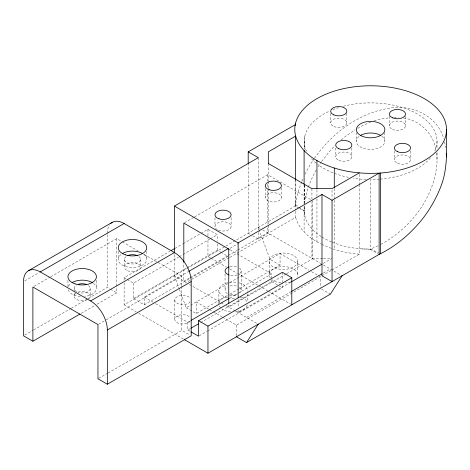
<?xml version="1.0" encoding="UTF-8"?>
<svg xmlns="http://www.w3.org/2000/svg" width="470" height="470" viewBox="0 0 470 470"><rect width="100%" height="100%" fill="white"/><g stroke="black" fill="none" stroke-linecap="round" stroke-linejoin="round"><path stroke-width="0.35" stroke-dasharray="2.35 1.76" d="M379.86 253.483L370.613 249.065L370.613 179.552L379.278 179.223M321.269 236.575A66.399 38.334 0 0 1 304.783 215.924L304.243 211.177L304.554 205.795M301.599 181.855L297.31 194.598L295.283 206.007L124.115 304.83L124.115 282.852M437.012 152.609C439.238 190.885 413.8 226.47 381.105 244.236M304.213 148.532L304.213 141.212L304.783 136.212A66.399 38.334 0 0 1 329.505 111.108M301.875 181.22L303.25 178.042M304.895 174.223L310.406 164.242L314.089 158.831M316.21 170.034C310.394 179.922 306.487 190.914 304.783 202.259L304.783 185.38M314.501 158.231C332.178 132.945 359.209 112.612 390.253 108.071C412.284 104.416 437.206 115.955 443.651 138.403M317.931 166.915L321.204 162.103M321.615 161.504L330.193 150.547L335.004 145.647M341.308 139.884L345.203 136.57L355.255 129.749M24.769 280.86L39.38 272.424M34.163 286.283L50.043 277.112M50.678 276.748L116.736 238.607L121.789 241.527M184.446 222.751L193.975 217.252M194.609 216.882L267.653 174.711L311.293 199.903M24.769 335.075L33.029 330.31M33.664 329.94L70.506 308.673M71.14 308.308L87.655 298.773M88.29 298.403L107.342 287.405L109.851 288.85M124.115 279.92L124.115 277.723L169.846 251.321M174.928 248.383L182.548 243.983M183.183 243.619L200.332 233.713M200.972 233.349L207.957 229.313L217.346 234.736L217.346 241.075M81.163 313.361L94.505 305.659M97.043 304.196L116.736 292.822L116.736 286.964M127.241 279.527L133.504 283.146L178.6 257.108M179.234 256.738L182.413 254.905M183.047 254.54L209.726 239.136M210.36 238.772L217.346 234.736M133.504 283.146L133.504 298.632L186.86 267.829M187.495 267.465L217.346 250.228L221.764 252.778M133.504 298.632L144.237 304.83L144.237 297.087L188.065 271.783M98.588 324.212L105.574 320.176M106.208 319.812L181.796 276.172L181.796 285.695M230.018 248.33L238.913 243.196M189.528 277.905L183.811 281.207L183.811 263.053M190.162 277.541L227.639 255.903M228.273 255.539L237.162 250.404M237.802 250.034L267.653 232.803L267.653 226.992M144.237 304.83L228.079 256.42L222.398 253.142M252.601 235.729L258.265 238.995L295.642 217.416L295.642 210.819M229.348 257.625L186.155 282.564L174.417 275.784L174.417 253.771M229.983 257.26L270.003 234.154M179.417 289.379L186.155 307.732L229.348 282.799M229.883 282.488L280.061 253.518L308.99 270.221M186.155 307.732L196.219 313.543L229.248 294.473M229.883 294.108L238.778 288.974M239.412 288.609L280.061 265.139L280.061 253.518M155.611 303.649L187.836 322.255L190.374 320.787M229.754 298.05L237.379 293.65M238.014 293.286L271.678 273.851L271.678 278.781M98.588 378.426L107.483 373.292M108.118 372.927L181.796 330.387L189.933 335.087M187.836 322.255L187.836 329.999L190.374 328.536M200.537 322.667L271.678 281.595L278.622 285.601M285.919 274.151L228.749 307.151L228.749 304.249M286.553 273.781L312.591 258.747L312.591 200.655M290.86 282.135L238.137 312.573L238.137 310.376M323.243 263.441L331.415 258.723M199.204 335.833L206.824 331.432M207.458 331.062L282.411 287.793L282.411 282.864M246.527 317.414L290.989 291.747M323.384 273.041L330.369 269.01M222.627 317.174L236.463 325.164L320.305 276.754L320.305 287.646M321.985 275.784L331.485 270.297M332.12 269.933L359.362 254.205L359.362 185.333M357.688 128.363L361.947 125.937L370.613 122.112M332.096 242.15A66.399 38.334 0 0 0 361.947 248.93L370.172 249.241L378.614 245.563M373.95 121.054L379.278 119.368L389.853 117.653M393.966 117.43L398.149 117.512M322.702 258.359L311.921 258.359L311.921 201.724M323.419 258.359L332.043 258.359M361.947 248.93L370.613 249.065M359.362 254.205L350.973 253.242L341.572 251.397L332.672 248.865M403.812 118.04C420.133 120.449 433.651 134.003 435.984 150.329M331.403 248.371L321.927 244.418M295.642 217.416C299.102 229.918 310.065 238.66 321.31 244.106M298.867 208.075L295.283 206.007L295.283 180.363M299.466 208.416L304.243 211.177M370.172 249.241L377.933 253.724M260.116 228.449L258.265 227.38L259.011 229.419M262.589 229.877L320.834 263.505M323.378 264.974L342.107 275.784M250.087 234.277L248.201 233.191L248.201 164.318M311.504 271.672L317.791 275.303M318.419 275.667L320.305 276.754M280.061 265.139L270.003 259.328L259.264 230.1M321.562 289.097L330.369 294.179M229.977 249.77L271.678 273.851M279.25 285.966L282.411 287.793M210.495 257.889L207.957 256.42L207.957 238.108M211.13 258.259L226.376 267.06M229.554 268.893L237.174 273.293M237.808 273.658L258.136 285.396M258.77 285.76L267.665 290.895M268.3 291.259L290.531 304.096M122.417 241.891L138.209 251.009M143.896 254.288L181.796 276.172M189.334 284.397L220.471 302.374M221.106 302.739L223.65 304.207M226.188 305.676L257.025 323.478M208.797 309.19L196.219 301.928L196.219 313.543M209.426 309.548L212.569 311.363M213.198 311.728L221.999 316.809M124.115 277.723L126.618 279.168M144.237 297.087L153.079 302.192M187.836 329.999L190.362 331.462M110.474 289.209L116.736 292.822M124.115 304.83L136.183 311.798M138.721 313.267L183.183 338.935M295.377 204.638L298.333 206.677M298.92 207.082L304.243 210.748L304.783 215.924M174.417 275.784L179.164 288.703M444.561 141.911L445.848 147.627M436.495 153.05L437.012 160.446M304.231 185.127L304.237 205.625M304.237 206.354L304.243 210.748M437.012 141.212L437.012 149.049M410.539 150.893L410.539 159.606M405.504 116.284L405.504 125.725M394.412 150.893L394.412 159.606M389.383 116.284L389.383 125.725M384.842 132.499L384.842 141.212M359.362 174.346L359.362 184.604M356.383 132.499L356.383 141.212M351.848 147.991L351.848 156.704M346.813 113.382L346.813 122.817M335.721 147.991L335.721 156.704M334.282 188.511L334.282 199.503M334.282 200.238L334.282 249.323M332.043 190.121L332.043 198.928M330.692 113.382L330.692 122.817M316.95 189.88L316.95 197.941M316.95 198.675L316.95 241.903M311.921 188.652L311.921 198.816M304.783 136.212L304.783 149.419M304.096 185.004L304.096 205.519M304.096 206.254L304.096 231.898M297.645 261.261A14.229 8.213 0 0 1 276.301 268.376A14.229 8.213 0 0 1 276.301 254.147A14.229 8.213 0 0 1 297.645 261.261L297.645 274.821M295.642 180.051L295.642 210.09M282.411 272.3L282.411 282.159M281.418 187.924L281.418 197.365A8.061 4.653 0 0 1 269.322 201.395A8.061 4.653 0 0 1 269.322 193.334A8.061 4.653 0 0 1 281.418 197.365M271.678 279.48L271.678 281.595M269.187 261.261L269.187 274.821M268.323 163.484L268.323 181.214M268.323 181.632L268.323 188.17M268.323 188.552L268.323 233.191M267.653 174.711L267.653 181.244M267.653 184.152L267.653 187.054M267.653 190.685L267.653 224.084M265.291 188.652L265.291 197.365M258.265 157.673L258.265 231.734M258.265 232.462L258.265 238.995M247.338 293.873L247.338 301.722M241.175 270.943L241.175 290.307M238.137 299.367L238.137 307.439M236.463 325.164L236.463 336.779M231.111 217.698L231.111 226.411M225.048 273.816L225.048 290.307M227.662 282.717A14.229 8.213 0 0 0 218.879 290.307L218.879 303.15M217.346 243.889L217.346 250.228M214.984 217.698L214.984 226.411M207.957 229.313L207.957 237.374M181.796 286.43L181.796 330.387M174.74 299.989L174.74 319.353M146.728 251.338L146.728 259.328M140.559 259.328L140.559 267.072M124.433 259.328L124.433 267.072M118.27 251.338L118.27 259.328M116.736 238.607L116.736 286.23M107.342 234.653L107.342 287.405M96.421 280.384L96.421 288.368M90.252 288.368L90.252 296.118M74.125 288.368L74.125 290.483M74.125 293.298L74.125 296.118M67.962 280.384L67.962 286.917M343.212 106.296A66.399 38.334 0 0 1 413.571 111.983A66.399 38.334 0 0 1 434.75 151.134M430.379 157.92A66.399 38.334 0 0 1 379.995 179.164M366.271 179.47A66.399 38.334 0 0 1 353.428 178.242M348.581 177.378A66.399 38.334 0 0 1 317.931 164.553M316.222 163.202A66.399 38.334 0 0 1 310.435 157.415M306.475 151.134A66.399 38.334 0 0 1 304.213 141.212M332.742 109.721A66.399 38.334 0 0 1 338.67 107.606M217.346 229.701A8.061 4.653 0 0 1 220.624 221.969A8.061 4.653 0 0 1 230.987 227.216A8.061 4.653 0 0 1 218.139 230.1M331.456 241.88A66.399 38.334 0 0 1 321.856 236.945M381.904 136.212A14.229 8.213 0 0 1 380.224 147.269A14.229 8.213 0 0 1 361.001 147.269A14.229 8.213 0 0 1 359.327 136.212M247.214 304.936A14.229 8.213 0 0 1 233.731 312.068M230.641 311.951A14.229 8.213 0 0 1 221.822 308.861M220.788 307.968A14.229 8.213 0 0 1 219.367 305.988M218.879 303.861A14.229 8.213 0 0 1 227.662 296.27M229.425 295.93A14.229 8.213 0 0 1 236.792 295.93M241.774 297.346A14.229 8.213 0 0 1 247.214 302.792M239.124 282.864A14.229 8.213 0 0 1 247.214 291.382M241.774 296.823A14.229 8.213 0 0 1 240.223 297.422M234.348 298.491A14.229 8.213 0 0 1 229.425 298.244M227.662 297.898A14.229 8.213 0 0 1 218.879 290.307M229.425 282.37A14.229 8.213 0 0 1 236.792 282.37M270.268 277.964A14.229 8.213 0 0 1 282.488 266.619A14.229 8.213 0 0 1 297.158 276.942M290.531 281.93A14.229 8.213 0 0 1 285.272 282.964M280.942 282.911A14.229 8.213 0 0 1 272.13 279.82M239.506 287.476A8.061 4.653 0 0 1 239.506 293.139M237.138 294.338A8.061 4.653 0 0 1 230.024 294.608M227.41 293.597A8.061 4.653 0 0 1 227.41 287.017M230.024 286.007A8.061 4.653 0 0 1 237.138 286.277M190.25 321.133A8.061 4.653 0 0 1 177.895 323.043A8.061 4.653 0 0 1 177.895 315.658A8.061 4.653 0 0 1 190.25 317.573M190.25 301.769A8.061 4.653 0 0 1 177.895 303.685A8.061 4.653 0 0 1 177.895 296.294A8.061 4.653 0 0 1 190.25 298.209M239.506 268.112A8.061 4.653 0 0 1 239.506 273.781M237.138 274.974A8.061 4.653 0 0 1 230.024 275.244M230.024 266.643A8.061 4.653 0 0 1 237.138 266.913M107.342 233.185A23.717 13.695 60 0 1 109.592 224.801M78.161 292.082A8.061 4.653 0 0 1 88.254 293.045A8.061 4.653 0 0 1 88.589 298.949M87.097 299.807A8.061 4.653 0 0 1 76.487 299.408A8.061 4.653 0 0 1 75.793 293.28M88.589 285.537A8.061 4.653 0 0 1 88.254 291.441A8.061 4.653 0 0 1 78.161 292.405M76.487 291.664A8.061 4.653 0 0 1 76.487 285.079M138.891 256.491A8.061 4.653 0 0 1 137.945 262.759A8.061 4.653 0 0 1 127.047 262.759A8.061 4.653 0 0 1 126.101 256.491M93.477 283.369A14.229 8.213 0 0 1 84.659 296.458M80.335 296.517A14.229 8.213 0 0 1 68.085 289.444M68.45 286.242A14.229 8.213 0 0 1 70.9 283.369M143.785 254.323A14.229 8.213 0 0 1 142.11 265.386A14.229 8.213 0 0 1 122.882 265.386A14.229 8.213 0 0 1 121.207 254.323M397.567 163.302A8.061 4.653 0 0 0 410.469 160.217A8.061 4.653 0 0 0 399.388 155.306A8.061 4.653 0 0 0 397.567 163.302M338.876 160.399A8.061 4.653 0 0 0 351.777 157.309A8.061 4.653 0 0 0 340.697 152.403A8.061 4.653 0 0 0 338.876 160.399M392.532 129.415A8.061 4.653 0 0 0 405.44 126.33A8.061 4.653 0 0 0 394.359 121.425A8.061 4.653 0 0 0 392.532 129.415M333.847 126.512A8.061 4.653 0 0 0 346.748 123.428A8.061 4.653 0 0 0 335.668 118.516A8.061 4.653 0 0 0 333.847 126.512M127.587 270.767A8.061 4.653 0 0 0 140.489 267.677A8.061 4.653 0 0 0 129.409 262.771A8.061 4.653 0 0 0 127.587 270.767"/><path stroke-width="0.7" d="M446.5 129.597C446.518 148.755 448.045 168.618 440.725 186.813C436.624 197.441 431.002 207.405 424.275 216.588C412.255 232.303 396.962 245.71 379.126 254.411L207.957 353.234L184.457 339.669M295.377 123.88C291.864 139.613 304.084 153.449 316.95 160.576C336.191 171.25 358.78 174.458 380.518 173.036A75.887 43.81 0 0 0 446.43 127.687A75.887 43.81 0 0 0 373.926 85.828A75.887 43.81 0 0 0 295.377 123.88L295.377 125.343M236.463 336.779L246.527 342.589L258.265 324.194M342.107 275.784L330.369 294.179L246.527 342.589M28.412 270.738L112.254 222.334M40.267 271.913L124.115 223.503L174.417 252.549A23.717 13.695 60 0 1 191.19 281.595L191.19 335.809L107.342 384.219L97.954 378.797L97.954 324.576L32.888 287.017L32.888 341.232L23.5 335.809L23.5 281.595A23.717 13.695 60 0 1 40.267 271.913L90.575 300.959A23.717 13.695 60 0 1 107.342 329.999L107.342 384.219M248.201 163.584L248.201 151.863L295.283 124.679M174.417 253.042L174.417 206.077L258.265 157.673L248.201 151.863M171.115 250.586L174.294 248.753M90.575 300.959L174.417 252.549M32.888 341.232L79.894 314.095M188.699 271.413L228.079 248.677M174.417 206.077L238.137 242.867L321.985 194.463L332.043 200.273L379.126 173.089L379.126 254.411M359.362 172.878L332.043 188.652L311.921 188.652L268.323 163.484M107.342 329.999L191.19 281.595M191.008 320.423L229.119 298.421M190.99 331.826L198.563 336.197L198.563 320.704L282.411 272.3L291.8 277.723L291.8 304.83M191.008 328.166L198.634 323.765M198.563 320.704L207.957 326.127L291.8 277.723M291.494 281.771L321.985 264.169M291.623 291.377L322.109 273.775M229.342 249.405L183.811 223.121L183.811 262.33M446.247 153.302L446.5 156.851M380.518 173.036L380.518 253.8M334.282 167.996L334.282 187.783M332.043 200.273L332.043 281.595L321.985 275.784L321.985 194.463M316.95 160.576L316.95 188.417M304.096 150.57L304.096 184.275M295.642 180.051L295.642 136.089L268.323 151.863L268.323 163.601M238.137 242.867L238.137 297.898M228.749 249.065L228.749 303.52M207.957 326.127L207.957 353.234M360.555 135.407A14.229 8.213 0 0 0 384.36 131.723A14.229 8.213 0 0 0 366.929 121.66A14.229 8.213 0 0 0 360.555 135.407A14.229 8.213 0 0 1 380.677 135.407M229.078 274.974A8.061 4.653 0 0 1 229.078 266.913M110.808 223.403A23.717 13.695 60 0 1 124.115 223.503M78.161 284.338A8.061 4.653 0 0 1 86.221 284.338M127.587 255.633A8.061 4.653 0 0 1 137.405 255.633M72.127 282.564A14.229 8.213 0 0 1 92.249 282.564M122.435 253.518A14.229 8.213 0 0 1 142.557 253.518M338.876 148.779A8.061 4.653 0 0 0 351.777 145.694A8.061 4.653 0 0 0 340.697 140.788A8.061 4.653 0 0 0 338.876 148.779M397.567 151.687A8.061 4.653 0 0 0 410.469 148.596A8.061 4.653 0 0 0 399.388 143.691A8.061 4.653 0 0 0 397.567 151.687M333.847 114.897A8.061 4.653 0 0 0 346.748 111.807A8.061 4.653 0 0 0 335.668 106.902A8.061 4.653 0 0 0 333.847 114.897M392.532 117.8A8.061 4.653 0 0 0 405.44 114.715A8.061 4.653 0 0 0 394.359 109.804A8.061 4.653 0 0 0 392.532 117.8M269.322 189.78A8.061 4.653 0 0 0 281.418 185.75A8.061 4.653 0 0 0 269.322 181.714A8.061 4.653 0 0 0 269.322 189.78M219.014 218.826A8.061 4.653 0 0 0 231.111 214.79A8.061 4.653 0 0 0 219.014 210.76A8.061 4.653 0 0 0 219.014 218.826M125.384 254.822A14.229 8.213 0 0 0 146.728 247.708A14.229 8.213 0 0 0 125.384 240.593A14.229 8.213 0 0 0 125.384 254.822M75.077 283.868A14.229 8.213 0 0 0 96.421 276.754A14.229 8.213 0 0 0 75.077 269.639A14.229 8.213 0 0 0 75.077 283.868"/></g></svg>
